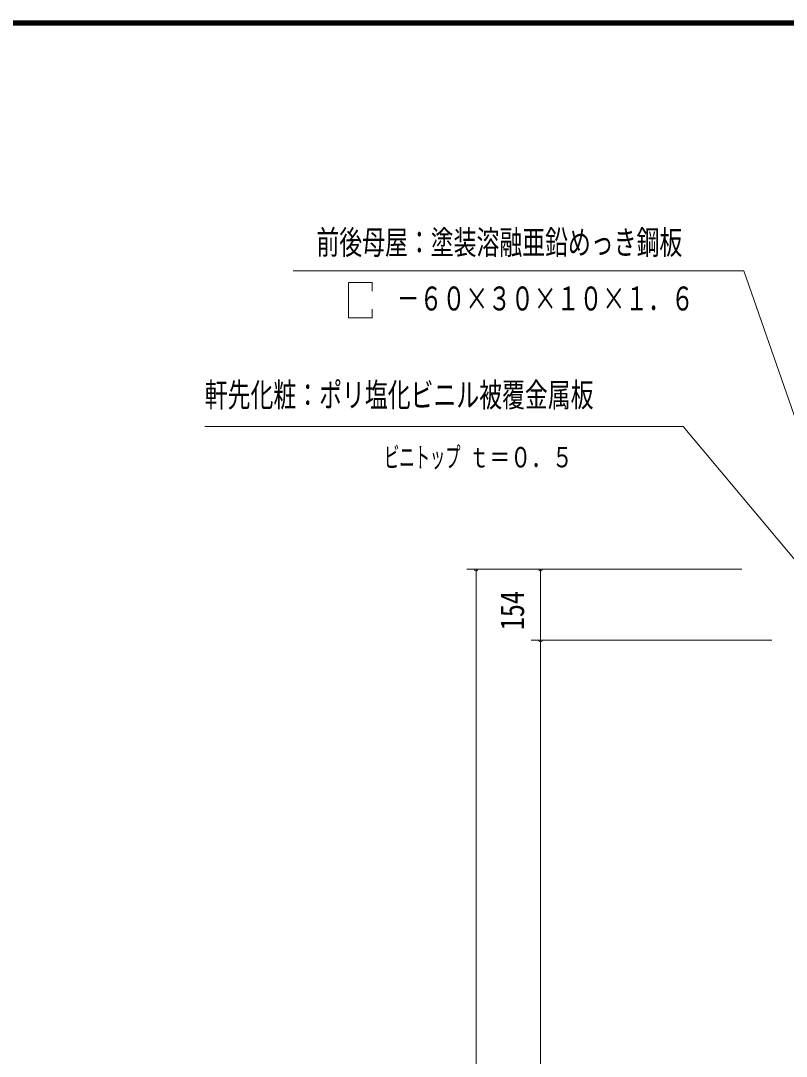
# Model space of a CAD drawing. Units: millimetres, scale not verified. Extents: x -23102 to 23102, y -10150 to 10150.
# Drawn here: x 9515 to 13677, y 4524 to 10150 of the extents above; entities that cross this region are included whole.
import ezdxf
from ezdxf.enums import TextEntityAlignment as Align

# ---------------------------------------------------------------- set-up
doc = ezdxf.new("R2010")
doc.units = ezdxf.units.MM
doc.header["$LTSCALE"] = 40
doc.layers.add('0-A_2-5DIM', color=3, linetype='Continuous', lineweight=18)
doc.layers.add('0-C_F-F', color=5, linetype='Continuous', lineweight=18)
doc.styles.add('ＭＳ ゴシック', font='')
doc.styles.get('ＭＳ ゴシック').set_extended_font_data('MS Gothic')

msp = doc.modelspace()

# ---------------------------------------------------------------- linework, layer by layer
at = {"layer": '0-A_2-5DIM'}
for p, q in [((10996.03, 8791.61), (13446.03, 8791.61)), ((14073.09, 6989.05), (13446.03, 8791.61)), ((13435.38, 7169.93), (11940.45, 7169.93)), ((12000.45, 7169.93), (11980.45, 7169.93)), ((11990.45, 7169.93), (11990.45, 99.94)), ((12350.45, 7169.93), (12330.45, 7169.93)), ((12340.45, 519.94), (12340.45, 7169.93)), ((12290.45, 6784.93), (13597.98, 6784.93)), ((12350.45, 6784.93), (12330.45, 6784.93))]:
    msp.add_line(p, q, dxfattribs=at)
for points in [[(11296.03, 8728.04), (11296.03, 8536.6), (11424.82, 8536.6), (11424.82, 8583.42)], [(11424.82, 8681.23), (11424.82, 8728.04), (11296.03, 8728.04)], [(10515.46, 7944.93), (13115.46, 7944.93), (13792.6, 7139.62)]]:
    msp.add_lwpolyline(points, dxfattribs=at)
for centre in [(11990.45, 7169.93), (12340.45, 7169.93), (12340.45, 6784.93)]:
    msp.add_arc(centre, 10, 180, 0, dxfattribs=at)
at = {"layer": '0-C_F-F'}
for points in [[(-5598.13, 10150), (-5598.13, -9950), (23101.87, -9950), (23101.87, 10150)], [(-5595.63, 10147.5), (23099.37, 10147.5), (23099.37, -9947.5), (-5595.63, -9947.5)], [(-5593.13, 10145), (-5593.13, -9945), (23096.87, -9945), (23096.87, 10145)], [(-5590.63, 10142.5), (23094.37, 10142.5), (23094.37, -9942.5), (-5590.63, -9942.5)], [(-5588.13, 10140), (23091.87, 10140), (23091.87, -9940), (-5588.13, -9940)], [(-5585.63, 10137.5), (23089.37, 10137.5), (23089.37, -9937.5), (-5585.63, -9937.5)], [(-5583.13, 10135), (23086.87, 10135), (23086.87, -9935), (-5583.13, -9935)], [(-5580.63, 10132.5), (-5580.63, -9932.5), (23084.37, -9932.5), (23084.37, 10132.5)], [(-5578.13, 10130), (-5578.13, -9930), (23081.87, -9930), (23081.87, 10130)], [(-5575.63, 10127.5), (-5575.63, -9927.5), (23079.37, -9927.5), (23079.37, 10127.5)], [(-5573.13, 10125), (23076.87, 10125), (23076.87, -9925), (-5573.13, -9925)]]:
    msp.add_lwpolyline(points, close=True, dxfattribs=at)

# ---------------------------------------------------------------- texts
at = {"layer": '0-A_2-5DIM', "color": 7, "style": 'ＭＳ ゴシック'}
for s, height, width, p in [('前後母屋：塗装溶融亜鉛めっき鋼板', 130.2, 0.7, (11122.3, 8841.61)), ('\u3000－６０×３０×１０×１．６', 130.2, 0.7, (11434.54, 8536.61)), ('軒先化粧：ポリ塩化ビニル被覆金属板', 130.2, 0.7, (10515.46, 8012.7)), ('ビニトップ ', 110.7, 0.55, (11490.46, 7689.93)), ('ｔ＝０．５', 110.7, 0.75, (11949.73, 7689.93))]:
    msp.add_text(s, height=height, dxfattribs=dict(at, width=width)).set_placement(p, align=Align.BOTTOM_LEFT)
at = {"layer": '0-A_2-5DIM', "color": 7, "style": 'ＭＳ ゴシック', "width": 0.8}
msp.add_text('154', height=130.2, rotation=90, dxfattribs=at).set_placement((12290.45, 6838.77), align=Align.BOTTOM_LEFT)

doc.saveas('drawing.dxf')
